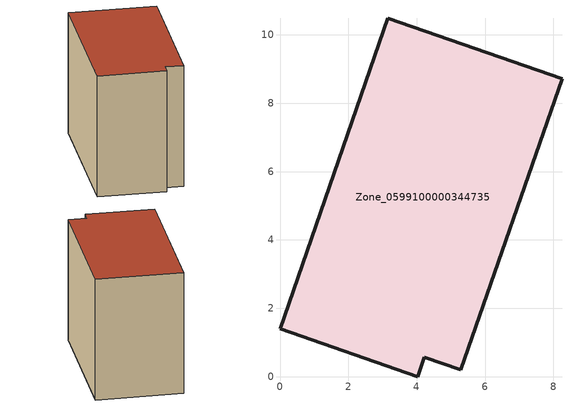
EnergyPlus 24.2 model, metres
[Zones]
Zone_0599100000344735
 floor ground (C_G): 0,1.41 3.15,10.48 8.25,8.71 5.29,0.2 4.22,0.57 4.03,0 z0
 wall outside (C_F): 3.15,10.48 0,1.41 4.03,0 4.22,0.57 5.29,0.2 8.25,8.71 3.15,10.48 z0:7.97
 roof outside (C_R): 8.25,8.71 3.15,10.48 0,1.41 4.03,0 4.22,0.57 5.29,0.2 z7.97
[BUILDING]
Pand.0599100000344735: North Axis=0; Terrain=City; Loads Convergence Tolerance Value=0.04; Temperature Convergence Tolerance Value=0.4; Solar Distribution=FullExterior; Maximum Number of Warmup Days=25; Minimum Number of Warmup Days=1
[Site:Location]
Rotterdam.The.Hague.AP_ZH_NLD Design_Conditions: Latitude=51.96; Longitude=4.45; Time Zone=1; Elevation=-4.5
[SITE:GROUNDTEMPERATURE:BUILDINGSURFACE]
18, 18, 18, 18, 18, 18, 18, 18, 18, 18, 18, 18
[MATERIAL] Thermal Absorptance=0.9; Solar Absorptance=0.7; Visible Absorptance=0.7
Name | Roughness | Thickness | Conductivity | Density | Specific Heat
G.TI.1992-2005 | MediumSmooth | 0.15 | 0.06 | 540 | 1210
F.TI.1992-2005 | Rough | 0.3 | 0.12 | 1920 | 840
R.TI.1992-2005 | MediumRough | 0.2 | 0.08 | 1500 | 1000
[CONSTRUCTION]
C_G: G.TI.1992-2005
C_F: F.TI.1992-2005
C_R: R.TI.1992-2005
[ZONE]
Zone_0599100000344735: Type=1; Multiplier=1; Ceiling Height=Autocalculate; Volume=Autocalculate; Floor Area=autocalculate; Part of Total Floor Area=Yes
[ZONEINFILTRATION:DESIGNFLOWRATE]
Infil_Zone_0599100000344735: Zone or ZoneList or Space or SpaceList=Zone_0599100000344735; Schedule=AlwaysOn; Design Flow Rate Calculation Method=Flow/Area; Flow Rate per Floor Area=0.0015; Constant Term Coefficient=1; Temperature Term Coefficient=0; Velocity Term Coefficient=0; Velocity Squared Term Coefficient=0
[HVACTEMPLATE:ZONE:IDEALLOADSAIRSYSTEM]
Zone_0599100000344735: Maximum Heating Supply Air Temperature=50; Minimum Cooling Supply Air Temperature=13; Maximum Heating Supply Air Humidity Ratio=0.0156; Minimum Cooling Supply Air Humidity Ratio=0.0077; Heating Limit=NoLimit; Cooling Limit=NoLimit; Dehumidification Control Type=ConstantSensibleHeatRatio; Cooling Sensible Heat Ratio=0.7; Dehumidification Setpoint=60; Humidification Control Type=None; Humidification Setpoint=30; Outdoor Air Method=None; Outdoor Air Flow Rate per Person=0.00944; Outdoor Air Flow Rate per Zone Floor Area=0; Outdoor Air Flow Rate per Zone=0; Demand Controlled Ventilation Type=None; Outdoor Air Economizer Type=NoEconomizer; Heat Recovery Type=None; Sensible Heat Recovery Effectiveness=0.7; Latent Heat Recovery Effectiveness=0.65
[ZONECONTROL:THERMOSTAT]
ThermostatControl_Zone_0599100000344735: Zone or ZoneList=Zone_0599100000344735; Control Type Schedule=DualSetpointControlType; Control 1=Thermostat_Zone_0599100000344735; Temperature Difference Between Cutout And Setpoint=0
[THERMOSTATSETPOINT:DUALSETPOINT]
Thermostat_Zone_0599100000344735: Heating Setpoint Temperature Schedule=HeatingSetpoint_Zone_0599100000344735; Cooling Setpoint Temperature Schedule=CoolingSetpoint_Zone_0599100000344735
[SCHEDULE:COMPACT]
HeatingSetpoint_Zone_0599100000344735: Through: 12/31, For: AllDays, Until: 24:00, 21
CoolingSetpoint_Zone_0599100000344735: Through: 12/31, For: AllDays, Until: 24:00, 24
DualSetpointControlType: Through: 12/31, For: AllDays, Until: 24:00, 4
AlwaysOn: Through: 12/31, For: AllDays, Until: 24:00, 1
